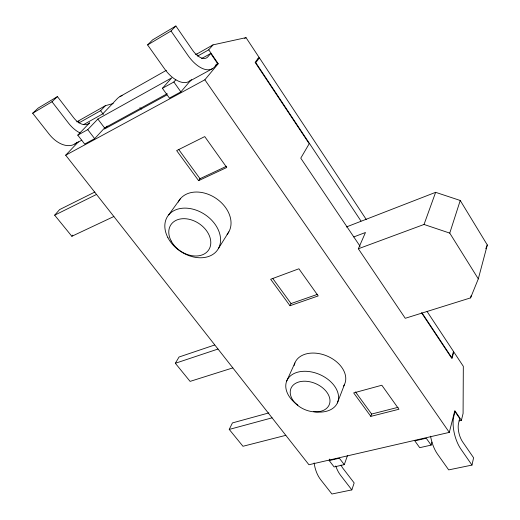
<?xml version="1.0" encoding="UTF-8"?>
<svg xmlns="http://www.w3.org/2000/svg" width="520" height="520" viewBox="0 0 520 520"><rect width="100%" height="100%" fill="white"/><g stroke="black" fill="none" stroke-linecap="round" stroke-linejoin="round"><path stroke-width="0.78" d="M471.978 465.088L473.597 457.769L462.625 441.857A13.475 5.876 75.3 0 1 458.588 423.169L459.726 418.509L455 411.58L453.83 416.221A23.582 10.283 75.3 0 0 460.909 449.118L471.978 465.088L448.688 469.892L437.574 454.207A23.231 10.582 75.6 0 1 430.573 436.209M459.05 420.894L461.409 420.342L463.086 413.433L463.32 366.314L453.791 351.904L451.971 358.605L421.493 312.728M78.383 141.83L65.689 155.207L308.932 464.737L449.306 432.387L454.805 410.657L461.409 420.342M353.782 236.925L365.463 232.499L358.345 248.775L405.262 318.292L470.568 297.882L478.303 278.882L487.312 244.978L460.239 200.48L435.63 192.328L346.353 226.974M470.568 297.882L471.198 295.555M431.132 445.113L426.257 438.237L414.824 440.863L419.712 447.681L431.132 445.113L431.938 442.104M478.303 278.882L449.755 233.109L460.239 200.48M314.139 462.911A21.495 11.882 77.3 0 0 320.684 479.7L331.929 494L351.832 489.892L354.172 482.95L343.044 468.455A12.454 6.675 76.9 0 1 341.042 465.049M370.825 416.377L353.678 392.906L381.829 385.236L398.938 409.253L370.825 416.377L371.625 414.057L355.478 391.918M329.745 459.062L329.186 460.571L334.106 466.934L344.279 464.646L347.503 455.513M358.345 248.775L424.034 224.464L435.63 192.328M337.363 402.968L344.552 384.319M485.797 248.722L487.312 244.978M286.683 381.075L294.892 362.947M285.825 435.331L242.964 446.277L229.236 429.423L232.427 422.923L268.853 412.913M289.985 305.728L318.221 295.919L298.896 268.781L270.66 279.272L289.985 305.728L291.05 303.563L317.7 294.268M232.823 367.894L190.093 381.387L175.338 363.279L179.036 357.019L214.689 344.988M218.4 248.567L228.839 231.868M198.601 180.642L226.746 167.486L204.737 136.584L176.65 150.592L198.601 180.642L199.999 178.692L226.649 166.212M168.675 214.883L180.303 198.835M366.294 219.544L259.422 57.889L255.775 62.641L360.971 221.013M65.689 155.207L204.854 79.794L218.212 63.726L208.728 49.816L213.037 44.87L246.031 37.635L259.012 57.272L255.119 62.341L309.205 143.741L300.762 158.165L360.12 246.344M94.828 192.049L59.611 209.593L54.665 215.183L71.851 236.275L72.806 235.138M167.239 93.691L104.591 127.959L94.659 138.658L84.689 144.073L77.792 135.148L87.75 129.636L97.845 119.041L171.795 77.811L162.422 88.316L169.422 98.091L180.869 91.884L191.431 79.534M175.883 26L171.022 30.998L187.889 55.328A29.023 15.074 60.9 0 0 214.636 66.827L217.483 63.407L210.711 53.482L207.805 56.855A16.582 8.606 60.9 0 1 192.543 50.154L175.883 26L152.588 39.884L147.602 44.922L164.417 68.659A28.503 15.412 60.4 0 0 190.547 80.431M162.422 88.316L173.862 81.991L175.825 79.761M107.211 126.074L104.468 129.038L166.985 94.894M78.865 122.941L100.607 110.702L105.463 105.645L113.224 103.545M77.792 135.148L89.635 122.811A15.087 9.458 57.9 0 1 73.743 117.852L57.427 96.603L38.201 108.062L32.688 113.224L49.12 134.127A25.987 16.744 57.3 0 0 77.077 142.168M32.688 113.224L51.993 101.751L57.427 96.603M147.602 44.922L171.022 30.998M120.035 96.519L166.381 70.304M105.463 105.645L76.83 121.823L79.144 121.173M196.105 54.431L213.037 44.87M197.607 56.082L208.728 49.816M83.648 124.566L102.765 113.874L117.039 98.885A35.828 21.515 60.8 0 1 122.103 95.563M201.597 58.578L210.711 53.482M244.634 38.415L246.031 37.635M215.371 65.286L218.212 63.726M74.815 143.995L81.776 140.179M189.566 81.178L212.647 68.569M258.011 58.643L259.422 57.889M54.665 215.183L96.519 194.441M71.851 236.275L113.861 216.515M175.338 363.279L218.01 349.043M229.236 429.423L272.07 417.833M371.625 414.057L398.119 407.303M329.186 460.571L339.359 458.231L344.279 464.646M424.034 224.464L449.755 233.109M51.993 101.751L68.504 123.123A26.41 16.562 57.9 0 0 79.95 132.899M351.832 489.892L340.606 475.351A21.795 11.687 76.9 0 1 335.745 465.972M87.75 129.636L94.659 138.658M97.845 119.041L104.591 127.959M100.607 110.702L103.409 114.426M178.607 149.357L199.999 178.692M272.727 278.434L291.05 303.563M173.862 81.991L180.869 91.884M204.854 79.794L449.306 432.387M422.11 313.053L451.776 357.721L453.486 351.442L427.102 311.532M139.874 107.763A25.071 15.054 60.8 0 1 141.707 109.07M195.702 54.353A37.914 20.221 62.2 0 1 197.165 54.152M178.211 202.066A29.419 21.983 34 0 1 215.728 198.159A29.419 21.983 34 0 1 227.103 234.383M294.171 365.469A27.034 18.746 23.3 0 1 326.82 355.914A27.034 18.746 23.3 0 1 343.597 386.041M297.882 405.138A27.605 18.766 23.5 0 1 295.451 372.918A27.605 18.766 23.5 0 1 336.765 389.87A27.605 18.766 23.5 0 1 313.664 411.613M295.548 403.429A20.813 14.079 23.5 0 0 329.127 404.989A20.813 14.079 23.5 0 0 305.63 381.231A20.813 14.079 23.5 0 0 295.548 403.429M171.171 240.981A22.704 16.582 33.6 0 0 207.539 251.388A22.704 16.582 33.6 0 0 190.651 219.667A22.704 16.582 33.6 0 0 171.171 240.981M167.915 237.712A30.095 22.087 33.7 0 0 216.144 251.667A30.095 22.087 33.7 0 0 194.038 209.463A30.095 22.087 33.7 0 0 167.915 237.712"/></g></svg>
